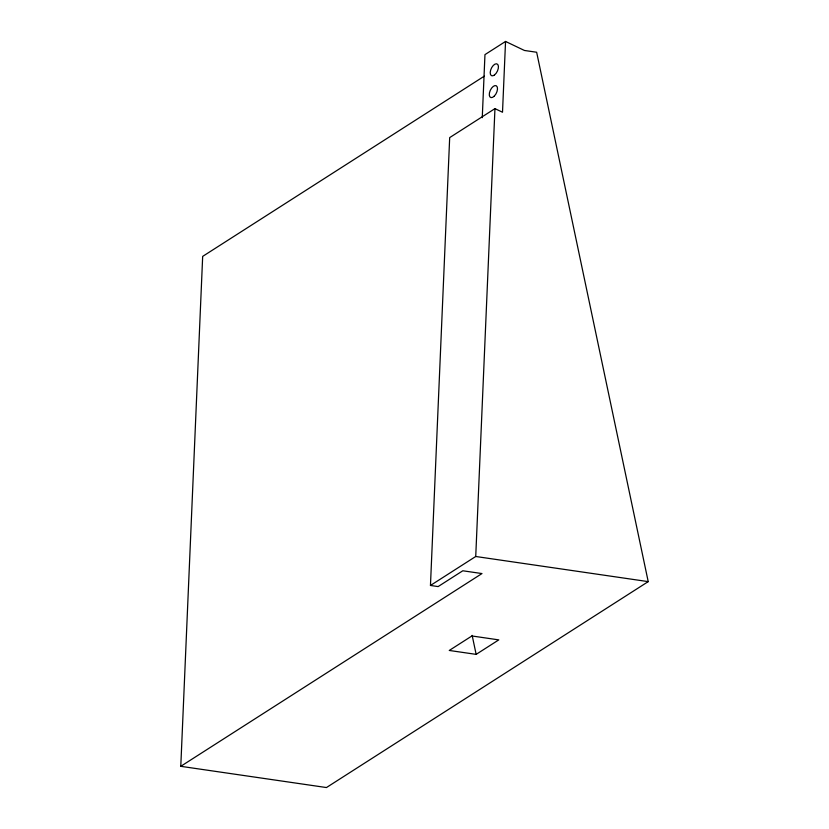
<?xml version="1.0" encoding="UTF-8"?>
<svg xmlns="http://www.w3.org/2000/svg" width="829" height="829" viewBox="0 0 829 829"><rect width="100%" height="100%" fill="white"/><g stroke="black" fill="none" stroke-linecap="round" stroke-linejoin="round"><path stroke-width="1.24" d="M482.26 117.687L484.965 54.621L505.545 41.45L524.436 50.465L536.653 52.248L648.216 581.626L326.45 787.55L180.784 766.317L202.67 256.389L484.291 76.164M180.784 766.317L481.97 573.564L462.81 570.777L438.116 586.58L430.458 585.461L449.681 137.604L494.954 108.63L502.509 112.236L505.545 41.45M430.458 585.461L475.732 556.487L494.954 108.63M476.147 654.371L498.778 639.884L471.908 635.967L449.266 650.454L476.147 654.371L472.147 635.377M475.732 556.487L648.216 581.626M494.343 96.06A6.508 3.347 -64.5 0 0 496.384 85.833A6.508 3.347 -64.5 0 0 489.442 92.9A6.508 3.347 -64.5 0 0 494.343 96.06M494.509 74.962A6.508 3.347 -64.5 0 0 497.794 64.496A6.508 3.347 -64.5 0 0 490.664 69.988A6.508 3.347 -64.5 0 0 494.509 74.962"/></g></svg>
